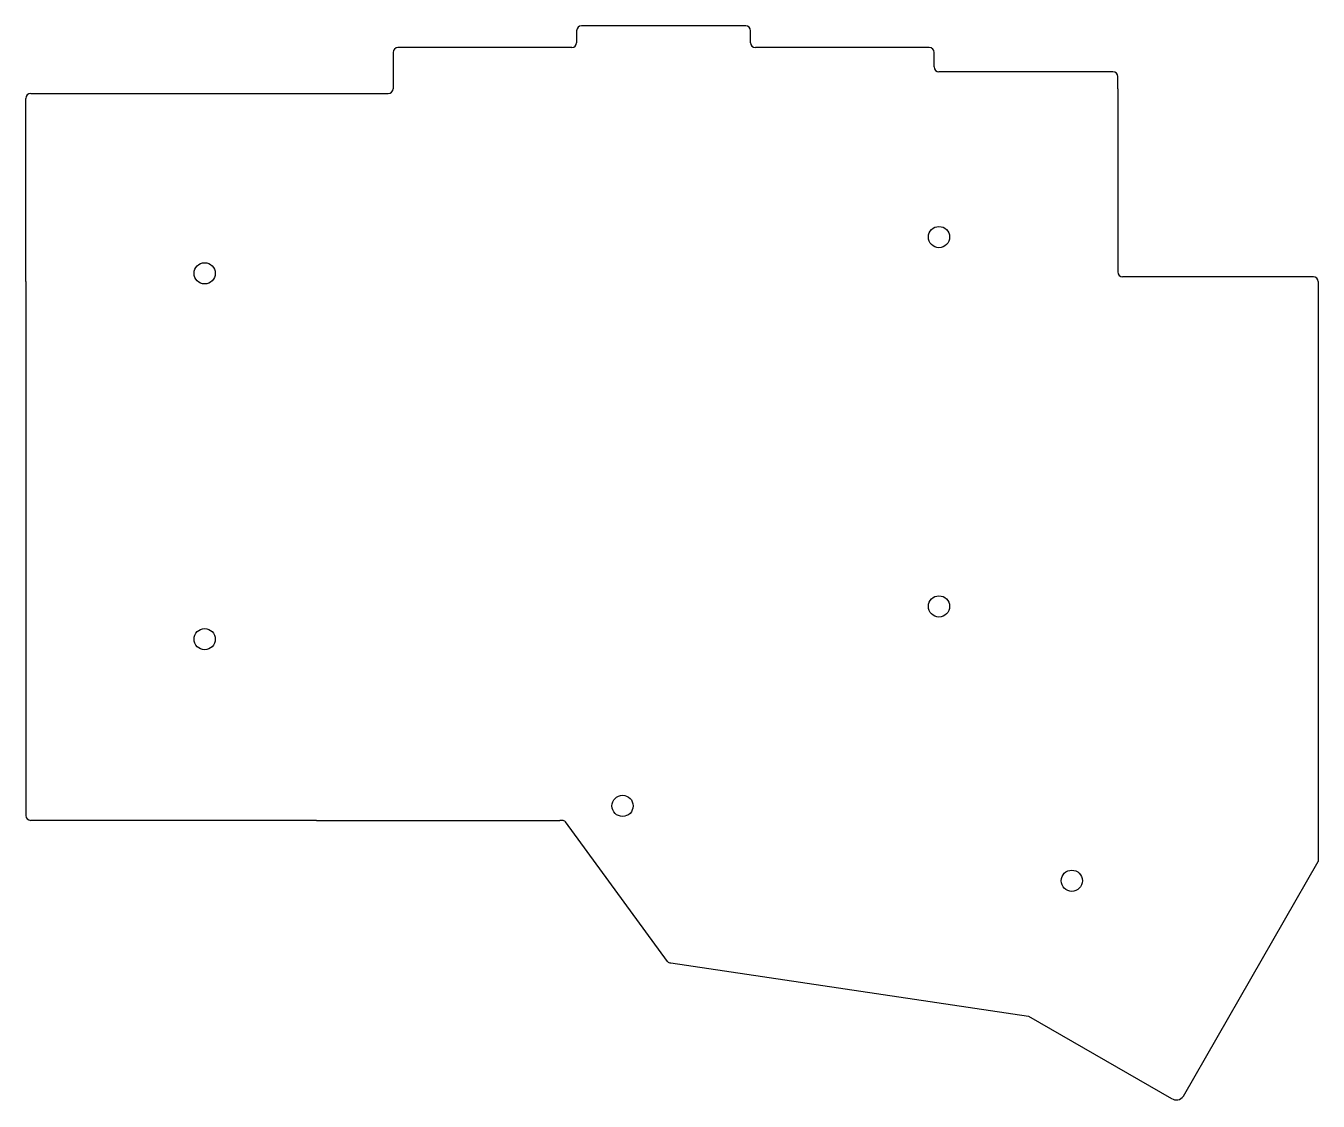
# Model space of a CAD drawing. Extents: x -69 to 64, y -55 to 56.
import ezdxf

# ---------------------------------------------------------------- set-up
doc = ezdxf.new("R2010")
doc.units = 0
doc.layers.get('0').update_dxf_attribs({"linetype": 'continuous'})

# ---------------------------------------------------------------- blocks, each defined once
blk = doc.blocks.new('SHAPE2DVIEW')
at = {"color": 0}
for p, q in [((5.01, 56.36), (-11.99, 56.36)), ((-12.49, 55.86), (-12.49, 54.61)), ((5.51, 54.61), (5.51, 55.86)), ((-31.49, 53.61), (-31.49, 49.86)), ((-12.99, 54.11), (-30.99, 54.11)), ((24.01, 54.11), (6.01, 54.11)), ((24.51, 52.11), (24.51, 53.61)), ((43.02, 51.61), (25.01, 51.61)), ((43.52, 49.86), (43.52, 51.11)), ((43.52, 49.86), (43.52, 30.89)), ((-69.49, 29.89), (-69.49, 48.86)), ((-68.99, 49.36), (-31.99, 49.36)), ((-69.49, 29.89), (-69.49, -25.36)), ((63.76, 30.39), (44.02, 30.39)), ((64.26, 29.89), (64.26, -30.11)), ((-39.43, -25.86), (-68.99, -25.86)), ((-39.43, -25.86), (-14.23, -25.86)), ((-13.99, -25.86), (-14.23, -25.86)), ((-3.1, -40.47), (-13.64, -26.01)), ((50.31, -54.41), (64.26, -30.11)), ((-2.74, -40.61), (9.07, -42.37)), ((9.07, -42.37), (34.26, -46.11)), ((34.26, -46.11), (49.08, -54.64))]:
    blk.add_line(p, q, dxfattribs=at)
for centre in [(25.01, 34.5), (-50.99, 30.75), (25.01, -3.72), (-50.99, -7.11), (-7.74, -24.36), (38.76, -32.11)]:
    blk.add_circle(centre, 1.1, dxfattribs=at)
for centre, radius, start, end in [((-11.99, 55.86), 0.5, 90, -180), ((5.01, 55.86), 0.5, 0, 90), ((-30.99, 53.61), 0.5, 90, -180), ((-12.99, 54.61), 0.5, -90, 0), ((6.01, 54.61), 0.5, -180, -90), ((24.01, 53.61), 0.5, 0, 90), ((25.01, 52.11), 0.5, -180, -90), ((43.02, 51.11), 0.5, 0, 90), ((-31.99, 49.86), 0.5, -90, 0), ((-68.99, 48.86), 0.5, 90, -180), ((44.02, 30.89), 0.5, -180, -90), ((63.76, 29.89), 0.5, 0, 90), ((-68.99, -25.36), 0.5, -180, -90), ((-14, -26.37), 0.511, 45.5, 89.5), ((-2.74, -40.1), 0.511, -134.5, -90.5), ((49.58, -53.91), 0.885, -124.4085, -34.4085)]:
    blk.add_arc(centre, radius, start, end, dxfattribs=at)

msp = doc.modelspace()

# ---------------------------------------------------------------- block references
at = {"color": 0}
msp.add_blockref('SHAPE2DVIEW', (0, 0), dxfattribs=at)

doc.saveas('drawing.dxf')
